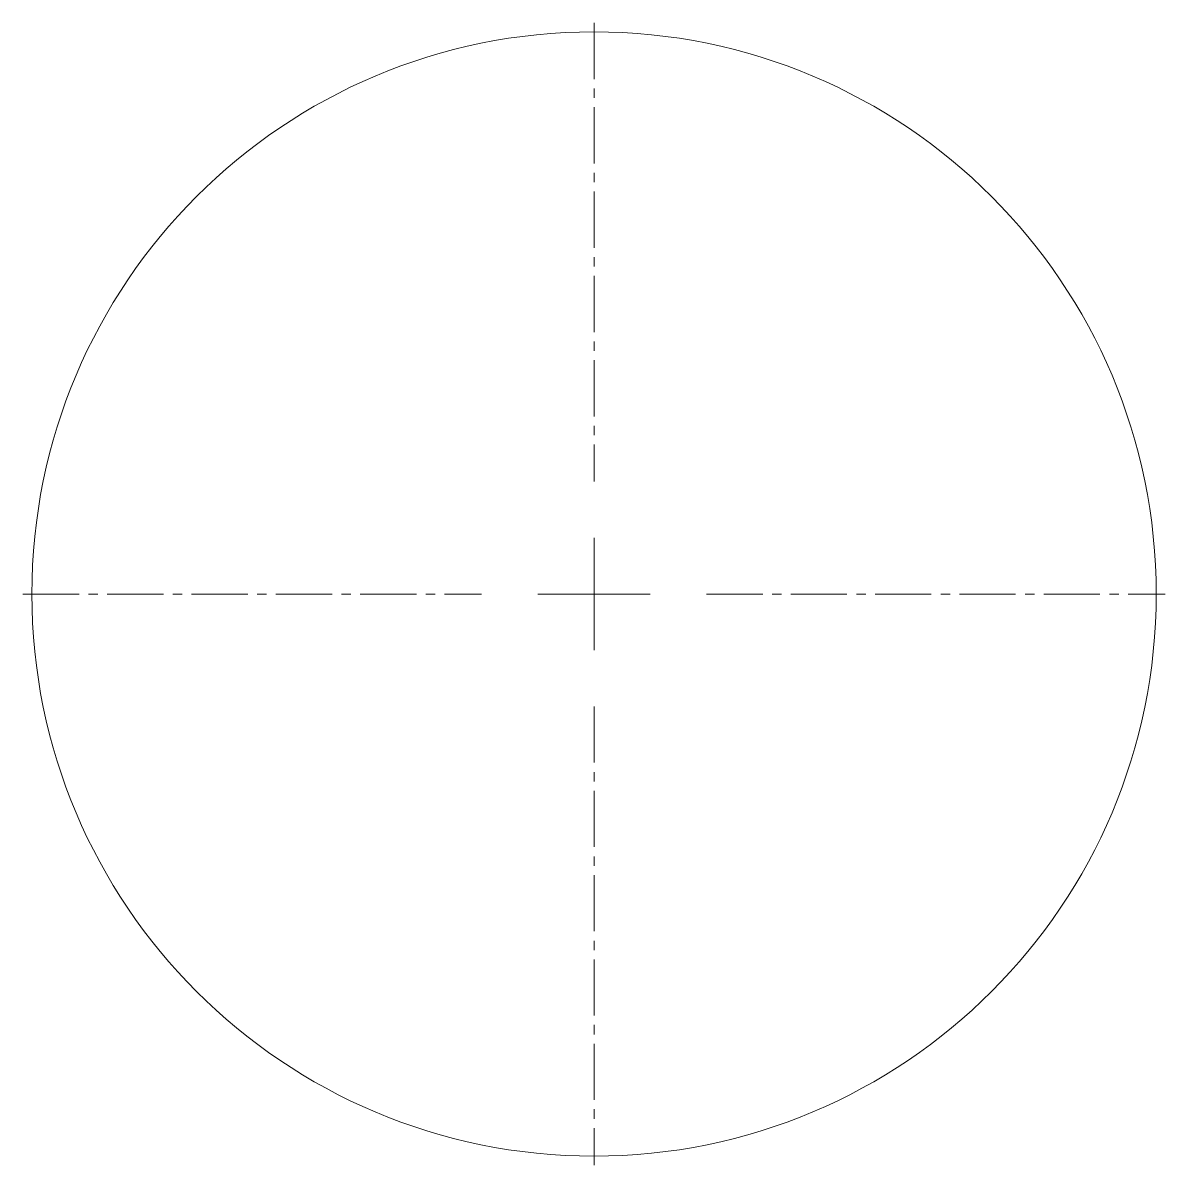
# Model space of a CAD drawing. Header units: inches. Extents: x 304.6 to 319.8, y -454.7 to -439.5.
import ezdxf

# ---------------------------------------------------------------- set-up
doc = ezdxf.new("R2010")
doc.units = ezdxf.units.IN
doc.header["$MEASUREMENT"] = 0
doc.linetypes.add('CENTER2', pattern=[1.125, 0.75, -0.125, 0.125, -0.125])
doc.layers.add('E301-Electrical-attic', color=7, linetype='Continuous', lineweight=9, true_color=0xffa912)

msp = doc.modelspace()

# ---------------------------------------------------------------- linework, layer by layer
at = {"layer": 'E301-Electrical-attic', "linetype": 'CENTER2'}
for p, q in [((312.191, -439.46), (312.191, -445.58)), ((304.571, -447.08), (310.691, -447.08)), ((313.691, -447.08), (319.811, -447.08)), ((312.191, -448.58), (312.191, -454.7))]:
    msp.add_line(p, q, dxfattribs=at)
at = {"layer": 'E301-Electrical-attic', "linetype": 'Continuous'}
for p, q in [((312.191, -446.33), (312.191, -447.83)), ((311.441, -447.08), (312.941, -447.08))]:
    msp.add_line(p, q, dxfattribs=at)
at = {"layer": 'E301-Electrical-attic'}
msp.add_circle((312.191, -447.08), 7.5, dxfattribs=at)
msp.add_circle((312.191, -447.08), 7.5, dxfattribs=at)

doc.saveas('drawing.dxf')
